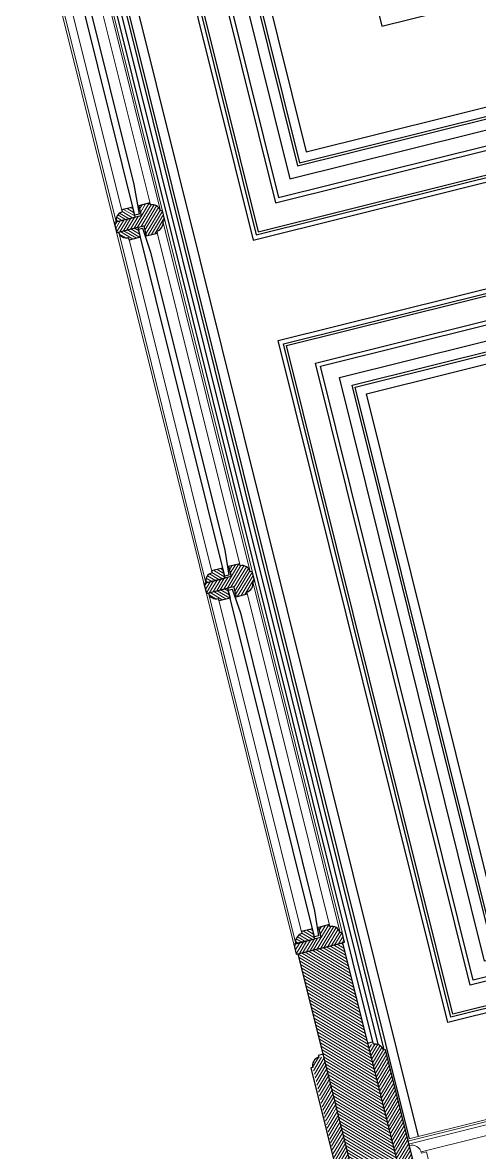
# Model space of a CAD drawing. Header units: inches. Extents: x 122939 to 389145, y 29603 to 574065.
# Drawn here: x 350512 to 350953, y 508612 to 509703 of the extents above; entities that cross this region are included whole.
import ezdxf

# ---------------------------------------------------------------- set-up
doc = ezdxf.new("R2010")
doc.units = ezdxf.units.IN
doc.header["$MEASUREMENT"] = 0
doc.layers.add('gypsum', color=31, linetype='Continuous')
doc.layers.add('Marble', color=6, linetype='Continuous', lineweight=0)
pattern_1 = [(45, (-7031.5837, -1662.2295), (-1.76776695, 1.76776695), [])]
pattern_2 = [(135, (-7074.547, -1700.9716), (-1.76776695, -1.76776695), [])]
pattern_3 = [(135, (-7074.547, -2060.1316), (-1.76776695, -1.76776695), [])]

# ---------------------------------------------------------------- blocks, each defined once
blk = doc.blocks.new('A$Cbb0e4884')
at = {"lineweight": 0}
h = blk.add_hatch(dxfattribs=at)
h.set_pattern_fill('ANSI31', color=8, scale=20)
h.set_pattern_definition([(45, (-7074.547, -1700.9716), (-1.76776695, 1.76776695), [])])
edge = h.paths.add_edge_path()
edge.add_line((13, 1020.4), (40, 1020.4))
edge.add_line((40, 1020.4), (40, 1010.4))
edge.add_line((40, 1010.4), (51, 1010.4))
edge.add_line((51, 1010.4), (51, 1012.4))
edge.add_arc((51, 1020.4), 8, 270, 360)
edge.add_line((59, 1020.4), (61, 1020.4))
edge.add_line((61, 1020.4), (61, 1030.4))
edge.add_line((61, 1030.4), (59, 1030.4))
edge.add_arc((51, 1030.4), 8, 0, 90)
edge.add_line((51, 1038.4), (51, 1040.4))
edge.add_line((51, 1040.4), (40, 1040.4))
edge.add_line((40, 1040.4), (40, 1030.4))
edge.add_line((40, 1030.4), (13, 1030.4))
edge.add_line((13, 1030.4), (13, 1020.4))
h = blk.add_hatch(dxfattribs=at)
h.set_pattern_fill('ANSI31', color=8, scale=20, angle=90)
h.set_pattern_definition(pattern_2)
edge = h.paths.add_edge_path()
edge.add_line((15, 1030.4), (34, 1030.4))
edge.add_line((34, 1030.4), (34, 1040.4))
edge.add_line((34, 1040.4), (23, 1040.4))
edge.add_line((23, 1040.4), (23, 1038.4))
edge.add_arc((23, 1030.4), 8, 90, 180)
h = blk.add_hatch(dxfattribs=at)
h.set_pattern_fill('ANSI31', color=8, scale=20, angle=90)
h.set_pattern_definition(pattern_2)
edge = h.paths.add_edge_path()
edge.add_line((15, 1020.4), (34, 1020.4))
edge.add_line((34, 1020.4), (34, 1010.4))
edge.add_line((34, 1010.4), (23, 1010.4))
edge.add_line((23, 1010.4), (23, 1012.4))
edge.add_arc((23, 1020.4), 8, 180, 270, ccw=False)
h = blk.add_hatch(dxfattribs=at)
h.set_pattern_fill('ANSI31', color=8, scale=20)
h.set_pattern_definition([(45, (-7074.547, -2060.1316), (-1.76776695, 1.76776695), [])])
edge = h.paths.add_edge_path()
edge.add_line((13, 661.2), (40, 661.2))
edge.add_line((40, 661.2), (40, 651.2))
edge.add_line((40, 651.2), (51, 651.2))
edge.add_line((51, 651.2), (51, 653.2))
edge.add_arc((51, 661.2), 8, 270, 360)
edge.add_line((59, 661.2), (61, 661.2))
edge.add_line((61, 661.2), (61, 671.2))
edge.add_line((61, 671.2), (59, 671.2))
edge.add_arc((51, 671.2), 8, 0, 90)
edge.add_line((51, 679.2), (51, 681.2))
edge.add_line((51, 681.2), (40, 681.2))
edge.add_line((40, 681.2), (40, 671.2))
edge.add_line((40, 671.2), (13, 671.2))
edge.add_line((13, 671.2), (13, 661.2))
h = blk.add_hatch(dxfattribs=at)
h.set_pattern_fill('ANSI31', color=8, scale=20, angle=90)
h.set_pattern_definition(pattern_3)
edge = h.paths.add_edge_path()
edge.add_line((15, 671.2), (34, 671.2))
edge.add_line((34, 671.2), (34, 681.2))
edge.add_line((34, 681.2), (23, 681.2))
edge.add_line((23, 681.2), (23, 679.2))
edge.add_arc((23, 671.2), 8, 90, 180)
h = blk.add_hatch(dxfattribs=at)
h.set_pattern_fill('ANSI31', color=8, scale=20, angle=90)
h.set_pattern_definition(pattern_3)
edge = h.paths.add_edge_path()
edge.add_line((15, 661.2), (34, 661.2))
edge.add_line((34, 661.2), (34, 651.2))
edge.add_line((34, 651.2), (23, 651.2))
edge.add_line((23, 651.2), (23, 653.2))
edge.add_arc((23, 661.2), 8, 180, 270, ccw=False)
h = blk.add_hatch(dxfattribs=at)
h.set_pattern_fill('ANSI31', color=8, scale=20)
h.set_pattern_definition([(45, (-7074.547, -2171.7916), (-1.76776695, 1.76776695), [])])
h.paths.add_polyline_path([(61, 302), (61, 312), (59, 312, 0.414214), (51, 320), (51, 322), (40, 322), (40, 312), (13, 312), (13, 302)])
h = blk.add_hatch(dxfattribs=at)
h.set_pattern_fill('ANSI31', color=8, scale=20, angle=90)
h.set_pattern_definition([(135, (-7074.547, -2171.7916), (-1.76776695, -1.76776695), [])])
h.paths.add_polyline_path([(34, 322), (34, 312), (15, 312, -0.414214), (23, 320), (23, 322)])
h = blk.add_hatch(dxfattribs=at)
h.set_pattern_fill('ANSI31', color=8, scale=20, angle=90)
h.set_pattern_definition([(135, (-7074.547, -2166.7916), (-1.76776695, -1.76776695), [])])
h.paths.add_polyline_path([(15, 0), (15, 302), (59, 302), (59, 0)])
h = blk.add_hatch(dxfattribs=at)
h.set_pattern_fill('ANSI31', color=8, scale=20)
h.set_pattern_definition(pattern_1)
h.paths.add_polyline_path([(15, 198.2, 0.629016), (2, 192), (0, 0), (15, 0)])
h = blk.add_hatch(dxfattribs=at)
h.set_pattern_fill('ANSI31', color=8, scale=20)
h.set_pattern_definition(pattern_1)
h.paths.add_polyline_path([(59, 0), (74, 0), (74, 192), (72, 192, 0.629016), (59, 198.2)])
at = {"color": 8, "lineweight": 0}
for p, q in [((13, 312), (13, 2457, 0)), ((61, 312), (61, 2457, 0)), ((15, 1379.5), (15, 1030.4)), ((59, 1379.5), (59, 1030.4)), ((23, 1371.5), (23, 1038.4)), ((51, 1371.5), (51, 1038.4)), ((15, 1020.4, 0), (15, 671.2, 0)), ((59, 1020.4, 0), (59, 671.2, 0)), ((23, 1012.4, 0), (23, 679.2, 0)), ((51, 1012.4, 0), (51, 679.2, 0)), ((15, 661.2), (15, 312, 0)), ((59, 661.2), (59, 312, 0)), ((23, 653.2), (23, 320, 0)), ((51, 653.2), (51, 320, 0))]:
    blk.add_line(p, q, dxfattribs=at)
at = {"color": 8, "elevation": 0}
for points in [[(40.2, 1061.6), (38.2, 1032.4), (34.2, 1032.4), (34.2, 1377.5), (38.2, 1377.5), (40.2, 1353.3)], [(40.2, 697.4), (38.2, 673.2), (34.2, 673.2), (34.2, 1018.4), (38.2, 1018.4), (40.2, 994.1)], [(40.2, 338.3), (38.2, 314), (34.2, 314), (34.2, 659.2), (38.2, 659.2), (40.2, 635)]]:
    blk.add_lwpolyline(points, close=True, dxfattribs=at)
at = {"color": 8, "lineweight": -2, "elevation": 0}
for points in [[(13, 1020.4), (40, 1020.4), (40, 1010.4), (51, 1010.4), (51, 1012.4, 0.414214), (59, 1020.4), (61, 1020.4), (61, 1030.4), (59, 1030.4, 0.414214), (51, 1038.4), (51, 1040.4), (40, 1040.4), (40, 1030.4), (13, 1030.4)], [(13, 661.2), (40, 661.2), (40, 651.2), (51, 651.2), (51, 653.2, 0.414214), (59, 661.2), (61, 661.2), (61, 671.2), (59, 671.2, 0.414214), (51, 679.2), (51, 681.2), (40, 681.2), (40, 671.2), (13, 671.2)]]:
    blk.add_lwpolyline(points, format="xyb", close=True, dxfattribs=at)
for points in [[(15, 1030.4), (34, 1030.4), (34, 1040.4), (23, 1040.4), (23, 1038.4, 0.414214), (15, 1030.4, -1)], [(15, 1020.4), (34, 1020.4), (34, 1010.4), (23, 1010.4), (23, 1012.4, -0.414214), (15, 1020.4, 1)], [(15, 671.2), (34, 671.2), (34, 681.2), (23, 681.2), (23, 679.2, 0.414214), (15, 671.2, -1)], [(15, 661.2), (34, 661.2), (34, 651.2), (23, 651.2), (23, 653.2, -0.414214), (15, 661.2, 1)], [(13, 312), (13, 302), (61, 302), (61, 312), (59, 312, 0.414214), (51, 320), (51, 322), (40, 322), (40, 312), (13, 312)], [(15, 312), (34, 312), (34, 322), (23, 322), (23, 320, 0.414214), (15, 312, -1)], [(15, 202), (10, 202), (10, 200, 0.414214), (2, 192), (0, 192), (0, 0), (15, 0)], [(59, 202), (64, 202), (64, 200, -0.414214), (72, 192), (74, 192), (74, 0), (59, 0)]]:
    blk.add_lwpolyline(points, format="xyb", dxfattribs=at)
blk.add_lwpolyline([(15, 0), (15, 302), (59, 302), (59, 0), (15, 0)], dxfattribs=at)

msp = doc.modelspace()

# ---------------------------------------------------------------- linework, layer by layer
at = {"layer": 'gypsum'}
for p, q in [((350278.745, 511100.004, -0.002), (350894.054, 508626.882, -0.005)), ((350273.682, 511083.034, -0.002), (350885.31, 508624.706, -0.007)), ((350280.521, 511025.602, -0.002), (350855.111, 508716.139, -0.006)), ((350283.183, 511033.994, -0.002), (350861.144, 508710.728, -0.006)), ((350278.181, 511016.333, 0), (350849.942, 508718.246, -0.006))]:
    msp.add_line(p, q, dxfattribs=at)
at = {"layer": 'gypsum', "elevation": 0.001}
for points in [[(350734.658, 509492.827), (351357.674, 509647.833), (350950.044, 511286.229), (350327.028, 511131.223)], [(350737.819, 509498.083), (351352.418, 509650.995), (350946.883, 511280.973), (350332.283, 511128.062)], [(350739.513, 509500.9), (351349.602, 509652.689), (350945.189, 511278.157), (350335.1, 511126.367)], [(350756.365, 509528.914), (351321.588, 509669.54), (350928.337, 511250.143), (350363.114, 511109.516)], [(350759.358, 509533.89), (351316.612, 509672.534), (350925.344, 511245.166), (350368.09, 511106.522)], [(350770.305, 509552.088), (351298.414, 509683.48), (350914.397, 511226.968), (350386.288, 511095.576)], [(350777.777, 509564.509), (351285.993, 509690.952), (350906.925, 511214.548), (350398.709, 511088.104)], [(350779.51, 509567.39), (351283.112, 509692.685), (350905.192, 511211.666), (350401.59, 511086.371)], [(350786.023, 509578.217), (351272.285, 509699.198), (350898.679, 511200.839), (350412.417, 511079.858)], [(350858.921, 509699.402), (351151.1, 509772.096), (350825.781, 511079.654), (350533.602, 511006.96)], [(350758.801, 509395.786), (351381.818, 509550.791), (351545.709, 508892.061), (350922.692, 508737.055)], [(350764.057, 509392.624), (351378.656, 509545.535), (351540.453, 508895.223), (350925.854, 508742.311)], [(350766.874, 509390.93), (351376.962, 509542.719), (351537.637, 508896.917), (350927.548, 508745.128)], [(350794.887, 509374.079), (351360.111, 509514.705), (351509.623, 508913.768), (350944.4, 508773.141)], [(350799.864, 509371.085), (351357.117, 509509.729), (351504.647, 508916.762), (350947.393, 508778.118)], [(350818.062, 509360.138), (351346.171, 509491.531), (351486.449, 508927.708), (350958.34, 508796.316)], [(350830.483, 509352.667), (351338.699, 509479.11), (351474.028, 508935.18), (350965.811, 508808.736)], [(350833.364, 509350.933), (351336.966, 509476.229), (351471.147, 508936.913), (350967.545, 508811.618)], [(350844.191, 509344.421), (351330.453, 509465.402), (351460.32, 508943.426), (350974.058, 508822.445)], [(350844.191, 509344.421), (351330.453, 509465.402), (351460.32, 508943.426), (350974.058, 508822.445)]]:
    msp.add_lwpolyline(points, close=True, dxfattribs=at)
at = {"layer": 'Marble', "elevation": -0.006}
for points in [[(351689.687, 508824.834), (350883.76, 508624.32)], [(351696.963, 508824.583), (350884.243, 508622.38)], [(351697.687, 508821.672), (350884.967, 508619.468)], [(351712.717, 508815.106), (350897.013, 508612.161)]]:
    msp.add_lwpolyline(points, dxfattribs=at)
at = {"layer": 'Marble', "elevation": -0.002}
msp.add_lwpolyline([(350884.053, 508623.141), (350885.26, 508618.289, -0.41421356), (350897.379, 508610.999), (350902.231, 508612.206), (350927.294, 508511.47), (350903.033, 508505.434)], format="xyb", dxfattribs=at)

# ---------------------------------------------------------------- block references
at = {"rotation": 13.97142328298569}
msp.add_blockref('A$Cbb0e4884', (350836.749, 508506.806, -0.002), dxfattribs=at)

doc.saveas('drawing.dxf')
